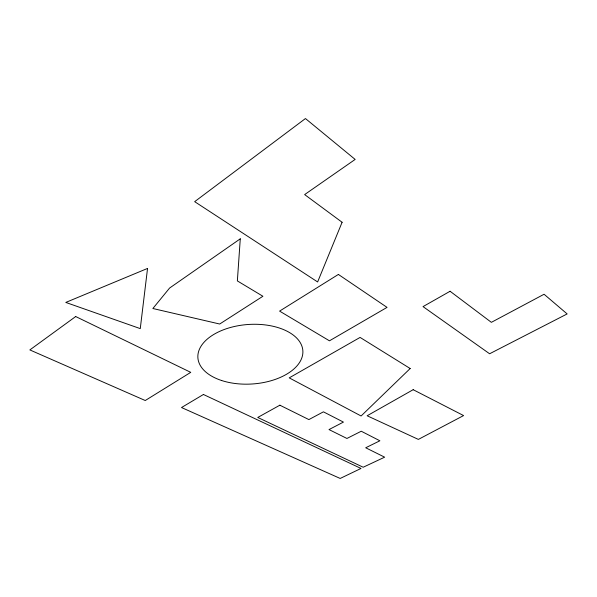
<?xml version="1.0" encoding="UTF-8"?>
<svg xmlns="http://www.w3.org/2000/svg" width="597" height="597" viewBox="0 0 597 597"><rect width="100%" height="100%" fill="white"/><g stroke="black" fill="none" stroke-linecap="round" stroke-linejoin="round"><path stroke-width="0.9" d="M240.278 238.822L237.36 280.911L262.911 296.261L219.689 324.022L152.869 308.507L169.593 288.053L240.278 238.822M147.541 268.434L140.265 328.619L65.789 302.433L147.541 268.434M342.103 222.263L317.626 281.956L194.667 201.659L305.455 118.549L355.155 159.429L304.642 194.585L342.103 222.263M410.176 368.521L361.095 415.99L289.224 377.871L360.088 337.417L410.176 368.521M75.7 316.537L29.85 349.924L145.25 400.52L190.749 372.349L75.7 316.537M338.38 274.441L279.59 311.104L329.462 340.82L387.043 307.38L338.38 274.441M203.428 394.483L181.525 407.535L340.178 478.451L361.006 468.451L203.428 394.483M450.086 291.261L423.034 306.612L489.607 353.767L567.15 313.932L544.076 294.254L491.368 322.343L450.086 291.261M413.176 389.692L367.14 415.766L418.363 439.407L463.593 415.572L413.176 389.692M279.866 405.191L257.755 417.46L363.2 467.235L384.647 457.175L365.7 447.772L379.879 440.78L361.252 431.228L346.939 438.467L329.007 429.571L343.432 422.094L323.425 411.833L308.88 419.587L279.866 405.191M221.666 380.528A52.603 29.82 -3.8 0 0 302.813 353.491A52.603 29.82 -3.8 0 0 226.629 328.656A52.603 29.82 -3.8 0 0 221.666 380.528"/></g></svg>
